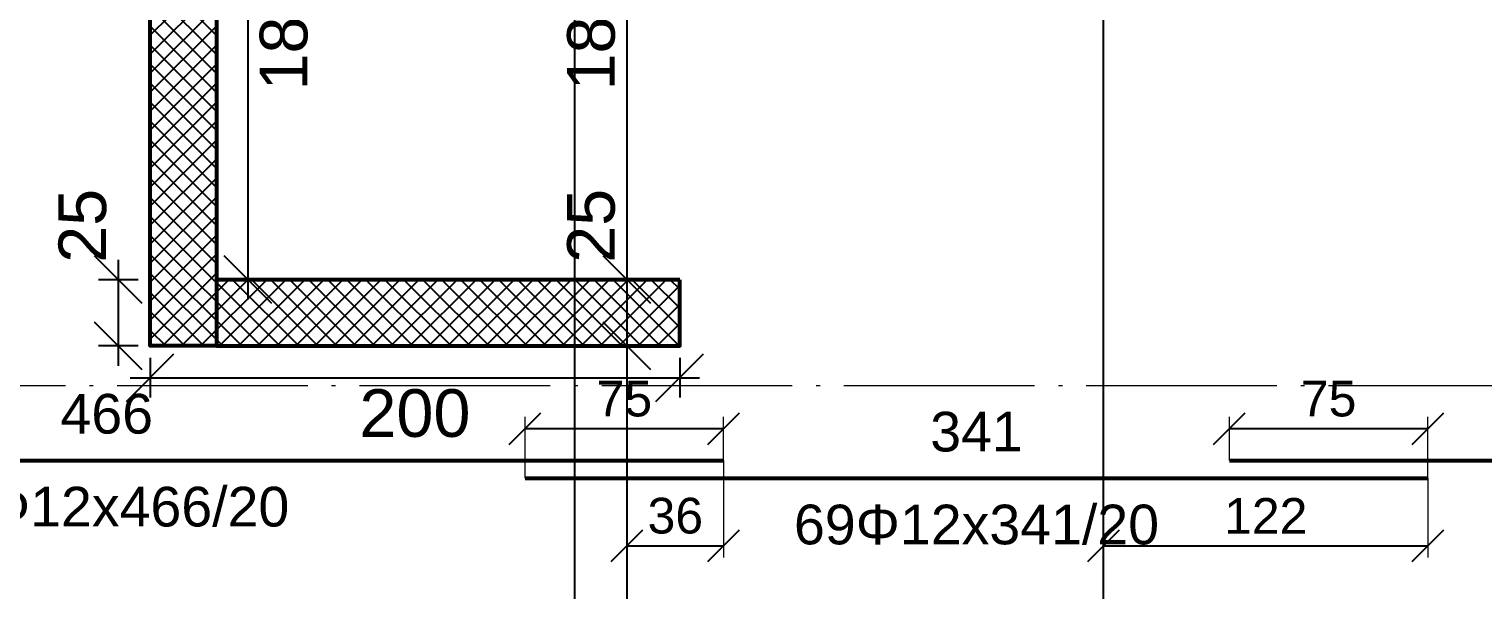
# Model space of a CAD drawing. Header units: millimetres. Extents: x -404 to 6018, y -5139 to 7890.
# Drawn here: x 599 to 1148, y 1003 to 1215 of the extents above; entities that cross this region are included whole.
import ezdxf
from ezdxf.enums import TextEntityAlignment as Align

# ---------------------------------------------------------------- set-up
doc = ezdxf.new("R2010")
doc.units = ezdxf.units.MM
doc.linetypes.add('ZWCAD_ISO04W100', pattern=[30.5, 24, -3, 0.5, -3])
doc.layers.add('AXIS LINES', color=255, linetype='ZWCAD_ISO04W100', lineweight=13)
doc.layers.add('WALL', color=10, linetype='Continuous', lineweight=53)
for name, color, linetype in [('FW_DIM', 7, 'Continuous'), ('FW_WALL_HATCH', 8, 'Continuous'), ('REB_BOT_MESH_X', 5, 'Continuous'), ('REB_BOT_MESH_X_AXDIM', 5, 'Continuous'), ('REB_BOT_MESH_X_LAP', 5, 'Continuous'), ('REB_BOT_MESH_X_RANGE', 5, 'Continuous'), ('REB_BOT_MESH_X_TEXT', 5, 'Continuous')]:
    doc.layers.add(name, color=color, linetype=linetype)
doc.styles.add('REBAR_TXT', font='arial.ttf')
doc.styles.get("Standard").update_dxf_attribs({"font": 'arial.ttf'})
doc.dimstyles.new('FW_DIM', dxfattribs={"dimtxt": 18, "dimasz": 9, "dimexe": 7.5, "dimexo": 4.5, "dimgap": 4.5, "dimtad": 1, "dimdec": 0, "dimtxsty": 'Standard', "dimtsz": 9, "dimcen": 2.5, "dimdle": 7.5, "dimclrd": 256, "dimclre": 256, "dimclrt": 7, "dimazin": 3, "dimtfac": 1, "dimtmove": 2, "dimatfit": 3})
doc.dimstyles.new('REBAR LAP', dxfattribs={"dimtxt": 13.5, "dimasz": 2.5, "dimexe": 4.5, "dimexo": 0, "dimgap": 4.5, "dimtad": 1, "dimdec": 0, "dimtxsty": 'Standard', "dimtsz": 6, "dimcen": 2.5, "dimclrd": 6, "dimclre": 6, "dimclrt": 7, "dimazin": 3, "dimtfac": 1, "dimtmove": 2, "dimatfit": 3, "dimlwd": 25, "dimlwe": 18})
doc.dimstyles.new('REBAR M-200', dxfattribs={"dimtxt": 15, "dimasz": 15, "dimexe": 25, "dimexo": 12.5, "dimgap": 10, "dimtad": 1, "dimdec": 0, "dimtxsty": 'Standard', "dimblk": 'NONE', "dimcen": 50, "dimse1": 1, "dimse2": 1, "dimclrd": 6, "dimclre": 6, "dimclrt": 7, "dimazin": 3, "dimtfac": 1, "dimtmove": 2, "dimatfit": 3, "dimldrblk": 'NONE', "dimlwd": 53})
doc.dimstyles.new('REBAR RANGE', dxfattribs={"dimtxt": 15, "dimasz": 2.5, "dimexe": 0, "dimexo": 0, "dimgap": 10, "dimtad": 1, "dimdec": 0, "dimtxsty": 'Standard', "dimtsz": 7.5, "dimcen": 2.5, "dimse1": 1, "dimse2": 1, "dimclrd": 6, "dimclre": 6, "dimclrt": 7, "dimazin": 3, "dimtfac": 1, "dimtmove": 2, "dimatfit": 3, "dimlwd": 25})

# ---------------------------------------------------------------- blocks, each defined once
blk = doc.blocks.new('*D256')
at = {"color": 6, "lineweight": 53}
blk.add_line((395.5, 1051.75), (861.5, 1051.75), dxfattribs=at)
at = {"layer": 'Defpoints'}
for p in [(395.5, 1051.75), (395.5, 1051.75), (861.5, 1051.75)]:
    blk.add_point(p, dxfattribs=at)
at = {"layer": 'REB_BOT_MESH_X', "color": 7, "insert": (628.5, 1069.25), "char_height": 15, "attachment_point": 5}
blk.add_mtext('466', dxfattribs=at)
blk = doc.blocks.new('_NONE')
blk = doc.blocks.new('*D257')
at = {"color": 6, "lineweight": 53}
blk.add_line((786.5, 1045), (1127.5, 1045), dxfattribs=at)
at = {"layer": 'Defpoints'}
for p in [(786.5, 1045), (786.5, 1045), (1127.5, 1045)]:
    blk.add_point(p, dxfattribs=at)
at = {"layer": 'REB_BOT_MESH_X', "color": 7, "insert": (957, 1062.5), "char_height": 15, "attachment_point": 5}
blk.add_mtext('341', dxfattribs=at)
blk = doc.blocks.new('*D258')
at = {"color": 6, "lineweight": 53}
blk.add_line((1052.5, 1051.75), (1638.5, 1051.75), dxfattribs=at)
at = {"layer": 'Defpoints'}
for p in [(1052.5, 1051.75), (1052.5, 1051.75), (1638.5, 1051.75)]:
    blk.add_point(p, dxfattribs=at)
at = {"layer": 'REB_BOT_MESH_X', "color": 7, "insert": (1345.5, 1069.25), "char_height": 15, "attachment_point": 5}
blk.add_mtext('586', dxfattribs=at)
blk = doc.blocks.new('_Oblique')
at = {"color": 0, "linetype": 'ByBlock', "lineweight": -2}
blk.add_line((-0.5, -0.5), (0.5, 0.5), dxfattribs=at)
blk = doc.blocks.new('*D262')
at = {"color": 6, "lineweight": 18}
for p, q in [((786.5, 1045), (786.5, 1068.25)), ((861.5, 1051.75), (861.5, 1068.25))]:
    blk.add_line(p, q, dxfattribs=at)
at = {"color": 6, "lineweight": 25}
blk.add_line((786.5, 1063.75), (861.5, 1063.75), dxfattribs=at)
at = {"layer": 'Defpoints'}
for p in [(786.5, 1063.75), (861.5, 1051.75), (786.5, 1045)]:
    blk.add_point(p, dxfattribs=at)
at = {"layer": 'REB_BOT_MESH_X_LAP', "color": 6, "xscale": 12, "yscale": 12}
for p in [(786.5, 1063.75), (861.5, 1063.75)]:
    blk.add_blockref('_OBLIQUE', p, dxfattribs=at)
at = {"layer": 'REB_BOT_MESH_X_LAP', "color": 7, "insert": (824, 1075), "char_height": 13.5, "attachment_point": 5}
blk.add_mtext('75', dxfattribs=at)
blk = doc.blocks.new('*D263')
at = {"color": 6, "lineweight": 18}
for p, q in [((825, 1051.75), (825, 1015)), ((861.5, 1051.75), (861.5, 1015))]:
    blk.add_line(p, q, dxfattribs=at)
at = {"color": 6, "lineweight": 25}
blk.add_line((825, 1019.5), (861.5, 1019.5), dxfattribs=at)
at = {"layer": 'Defpoints'}
for p in [(825, 1051.75), (861.5, 1051.75), (825, 1019.5)]:
    blk.add_point(p, dxfattribs=at)
at = {"layer": 'REB_BOT_MESH_X_AXDIM', "color": 6, "xscale": 12, "yscale": 12}
for p in [(825, 1019.5), (861.5, 1019.5)]:
    blk.add_blockref('_OBLIQUE', p, dxfattribs=at)
at = {"layer": 'REB_BOT_MESH_X_AXDIM', "color": 7, "insert": (843.25, 1030.75), "char_height": 13.5, "attachment_point": 5}
blk.add_mtext('36', dxfattribs=at)
blk = doc.blocks.new('*D264')
at = {"color": 6, "lineweight": 18}
for p, q in [((1052.5, 1051.75), (1052.5, 1068.25)), ((1127.5, 1045), (1127.5, 1068.25))]:
    blk.add_line(p, q, dxfattribs=at)
at = {"color": 6, "lineweight": 25}
blk.add_line((1052.5, 1063.75), (1127.5, 1063.75), dxfattribs=at)
at = {"layer": 'Defpoints'}
for p in [(1052.5, 1063.75), (1052.5, 1051.75), (1127.5, 1045)]:
    blk.add_point(p, dxfattribs=at)
at = {"layer": 'REB_BOT_MESH_X_LAP', "color": 6, "xscale": 12, "yscale": 12}
for p in [(1052.5, 1063.75), (1127.5, 1063.75)]:
    blk.add_blockref('_OBLIQUE', p, dxfattribs=at)
at = {"layer": 'REB_BOT_MESH_X_LAP', "color": 7, "insert": (1090, 1075), "char_height": 13.5, "attachment_point": 5}
blk.add_mtext('75', dxfattribs=at)
blk = doc.blocks.new('*D265')
at = {"color": 6, "lineweight": 18}
for p, q in [((1005, 1045), (1005, 1015)), ((1127.5, 1045), (1127.5, 1015))]:
    blk.add_line(p, q, dxfattribs=at)
at = {"color": 6, "lineweight": 25}
blk.add_line((1005, 1019.5), (1127.5, 1019.5), dxfattribs=at)
at = {"layer": 'Defpoints'}
for p in [(1005, 1045), (1127.5, 1045), (1005, 1019.5)]:
    blk.add_point(p, dxfattribs=at)
at = {"layer": 'REB_BOT_MESH_X_AXDIM', "color": 6, "xscale": 12, "yscale": 12}
for p in [(1005, 1019.5), (1127.5, 1019.5)]:
    blk.add_blockref('_OBLIQUE', p, dxfattribs=at)
at = {"layer": 'REB_BOT_MESH_X_AXDIM', "color": 7, "insert": (1066.25, 1030.75), "char_height": 13.5, "attachment_point": 5}
blk.add_mtext('122', dxfattribs=at)
blk = doc.blocks.new('*D470')
at = {"color": 6, "lineweight": 25}
blk.add_line((805.25, 15), (805.25, 1395), dxfattribs=at)
at = {"layer": 'Defpoints'}
for p in [(805.25, 1395), (805.25, 15), (805.25, 15)]:
    blk.add_point(p, dxfattribs=at)
at = {"layer": 'REB_BOT_MESH_X_RANGE', "color": 6, "xscale": 15, "yscale": 15, "rotation": 90}
for p in [(805.25, 1395), (805.25, 15)]:
    blk.add_blockref('_OBLIQUE', p, dxfattribs=at)
at = {"layer": 'REB_BOT_MESH_X_RANGE', "color": 7, "insert": (787.75, 705), "char_height": 15, "attachment_point": 5, "rotation": 90}
blk.add_mtext('1380', dxfattribs=at)
blk = doc.blocks.new('*D471')
at = {"color": 6, "lineweight": 25}
blk.add_line((805.25, 15), (805.25, 1395), dxfattribs=at)
at = {"layer": 'Defpoints'}
for p in [(805.25, 1395), (805.25, 15), (805.25, 15)]:
    blk.add_point(p, dxfattribs=at)
at = {"layer": 'REB_BOT_MESH_X_RANGE', "color": 6, "xscale": 15, "yscale": 15, "rotation": 90}
for p in [(805.25, 1395), (805.25, 15)]:
    blk.add_blockref('_OBLIQUE', p, dxfattribs=at)
at = {"layer": 'REB_BOT_MESH_X_RANGE', "color": 7, "insert": (787.75, 705), "char_height": 15, "attachment_point": 5, "rotation": 90}
blk.add_mtext('1380', dxfattribs=at)
blk = doc.blocks.new('*D506')
for p, q in [((632.90001, 1087.5), (632.90001, 1127.5)), ((640.40001, 1120), (625.40001, 1120)), ((640.40001, 1095), (625.40001, 1095))]:
    blk.add_line(p, q)
at = {"layer": 'Defpoints'}
for p in [(644.90001, 1120), (632.90001, 1095), (644.90001, 1095)]:
    blk.add_point(p, dxfattribs=at)
at = {"layer": 'FW_DIM', "xscale": 18, "yscale": 18, "rotation": 90}
for p in [(632.90001, 1120), (632.90001, 1095)]:
    blk.add_blockref('_OBLIQUE', p, dxfattribs=at)
at = {"layer": 'FW_DIM', "color": 7, "insert": (619.40001, 1140.4), "char_height": 18, "attachment_point": 5, "rotation": 90}
blk.add_mtext('25', dxfattribs=at)
blk = doc.blocks.new('*D507')
for p, q in [((644.90001, 1090.5), (644.90001, 1075.5)), ((844.90001, 1090.5), (844.90001, 1075.5)), ((637.40001, 1083), (852.40001, 1083))]:
    blk.add_line(p, q)
at = {"layer": 'Defpoints'}
for p in [(644.90001, 1095), (844.90001, 1095), (644.90001, 1083)]:
    blk.add_point(p, dxfattribs=at)
at = {"layer": 'FW_DIM', "xscale": 18, "yscale": 18}
for p in [(644.90001, 1083), (844.90001, 1083)]:
    blk.add_blockref('_OBLIQUE', p, dxfattribs=at)
at = {"layer": 'FW_DIM', "color": 7, "insert": (744.90001, 1069.5), "char_height": 18, "attachment_point": 5}
blk.add_mtext('200', dxfattribs=at)
blk = doc.blocks.new('*D509')
for p, q in [((681.90001, 1112.5), (681.90001, 1312.5)), ((674.40001, 1305), (689.40001, 1305)), ((674.40001, 1120), (689.40001, 1120))]:
    blk.add_line(p, q)
at = {"layer": 'Defpoints'}
for p in [(669.90001, 1305), (669.90001, 1120), (681.90001, 1120)]:
    blk.add_point(p, dxfattribs=at)
at = {"layer": 'FW_DIM', "xscale": 18, "yscale": 18, "rotation": 90}
for p in [(681.90001, 1305), (681.90001, 1120)]:
    blk.add_blockref('_OBLIQUE', p, dxfattribs=at)
at = {"layer": 'FW_DIM', "color": 7, "insert": (695.40001, 1212.5), "char_height": 18, "attachment_point": 5, "rotation": 90}
blk.add_mtext('185', dxfattribs=at)
blk = doc.blocks.new('*D642')
for p, q in [((825, 497.5), (825, 1102.5)), ((820.5, 1095), (817.5, 1095)), ((820.5, 505), (817.5, 505))]:
    blk.add_line(p, q)
at = {"layer": 'Defpoints'}
for p in [(825, 1095), (825, 505), (825, 505)]:
    blk.add_point(p, dxfattribs=at)
at = {"layer": 'FW_DIM', "xscale": 18, "yscale": 18, "rotation": 90}
for p in [(825, 1095), (825, 505)]:
    blk.add_blockref('_OBLIQUE', p, dxfattribs=at)
at = {"layer": 'FW_DIM', "color": 7, "insert": (811.5, 800), "char_height": 18, "attachment_point": 5, "rotation": 90}
blk.add_mtext('590', dxfattribs=at)
blk = doc.blocks.new('*D643')
for p, q in [((825, 1087.5), (825, 1127.5)), ((820.5, 1120), (817.5, 1120)), ((820.5, 1095), (817.5, 1095))]:
    blk.add_line(p, q)
at = {"layer": 'Defpoints'}
for p in [(825, 1120), (825, 1095), (825, 1095)]:
    blk.add_point(p, dxfattribs=at)
at = {"layer": 'FW_DIM', "xscale": 18, "yscale": 18, "rotation": 90}
for p in [(825, 1120), (825, 1095)]:
    blk.add_blockref('_OBLIQUE', p, dxfattribs=at)
at = {"layer": 'FW_DIM', "color": 7, "insert": (811.5, 1140.4), "char_height": 18, "attachment_point": 5, "rotation": 90}
blk.add_mtext('25', dxfattribs=at)
blk = doc.blocks.new('*D644')
for p, q in [((825, 1112.5), (825, 1312.5)), ((820.5, 1305), (817.5, 1305)), ((820.5, 1120), (817.5, 1120))]:
    blk.add_line(p, q)
at = {"layer": 'Defpoints'}
for p in [(825, 1305), (825, 1120), (825, 1120)]:
    blk.add_point(p, dxfattribs=at)
at = {"layer": 'FW_DIM', "xscale": 18, "yscale": 18, "rotation": 90}
for p in [(825, 1305), (825, 1120)]:
    blk.add_blockref('_OBLIQUE', p, dxfattribs=at)
at = {"layer": 'FW_DIM', "color": 7, "insert": (811.5, 1212.5), "char_height": 18, "attachment_point": 5, "rotation": 90}
blk.add_mtext('185', dxfattribs=at)
blk = doc.blocks.new('*D651')
for p, q in [((1005, 672.5), (1005, 1247.5)), ((1000.5, 1240), (997.5, 1240)), ((1000.5, 680), (997.5, 680))]:
    blk.add_line(p, q)
at = {"layer": 'Defpoints'}
for p in [(1005, 1240), (1005, 680), (1005, 680)]:
    blk.add_point(p, dxfattribs=at)
at = {"layer": 'FW_DIM', "xscale": 18, "yscale": 18, "rotation": 90}
for p in [(1005, 1240), (1005, 680)]:
    blk.add_blockref('_OBLIQUE', p, dxfattribs=at)
at = {"layer": 'FW_DIM', "color": 7, "insert": (991.5, 960), "char_height": 18, "attachment_point": 5, "rotation": 90}
blk.add_mtext('560', dxfattribs=at)

msp = doc.modelspace()

# ---------------------------------------------------------------- hatches: boundary and pattern name
at = {"layer": 'FW_WALL_HATCH'}
h = msp.add_hatch(dxfattribs=at)
h.set_pattern_fill('ANSI37', scale=1.6)
h.paths.add_polyline_path([(844.9, 1095), (669.9, 1095), (644.9, 1095), (644.9, 1560), (669.9, 1560), (669.9, 1330), (844.9, 1330), (844.9, 1305), (669.9, 1305), (669.9, 1120), (844.9, 1120), (844.9, 1095)])

# ---------------------------------------------------------------- linework, layer by layer
at = {"layer": 'AXIS LINES', "color": 0, "ltscale": 3}
for points in [[(825, 3140.04), (825, -400.07)], [(1005, 3140.04), (1005, -400.07)], [(-282.57, 1080), (2132.41, 1080)]]:
    msp.add_lwpolyline(points, dxfattribs=at)
at = {"layer": 'WALL', "ltscale": 0.08}
for points in [[(644.9, 1560), (669.9, 1560), (669.9, 1095), (644.9, 1095)], [(844.9, 1120), (669.9, 1120), (669.9, 1095), (844.9, 1095)]]:
    msp.add_lwpolyline(points, close=True, dxfattribs=at)

# ---------------------------------------------------------------- texts
at = {"layer": 'REB_BOT_MESH_X_TEXT', "color": 7, "style": 'REBAR_TXT'}
for s, p in [('69Φ12x466/20', (628.5, 1041.75)), ('69Φ12x341/20', (957, 1035))]:
    msp.add_text(s, height=15, dxfattribs=at).set_placement(p, align=Align.TOP_CENTER)

# ---------------------------------------------------------------- dimensions: what is measured, and where the dimension line sits
at = {"layer": 'FW_DIM'}
for base, p1, p2, text, picture, middle in [((681.9, 1120), (669.9, 1120), (669.9, 1305), '185', '*D509', (695.4, 1212.5)), ((825, 1120), (825, 1120), (825, 1305), '185', '*D644', (811.5, 1212.5)), ((1005, 680), (1005, 680), (1005, 1240), '560', '*D651', (991.5, 960)), ((632.9, 1095), (644.9, 1095), (644.9, 1120), '25', '*D506', (619.4, 1140.4)), ((825, 1095), (825, 1095), (825, 1120), '25', '*D643', (811.5, 1140.4)), ((825, 505), (825, 505), (825, 1095), '590', '*D642', (811.5, 800))]:
    dim = msp.add_linear_dim(base=base, p1=p1, p2=p2, angle=90, text=text, dimstyle='FW_DIM', override={"dimtmove": 2}, dxfattribs=at)
    dim.commit()
    dim.dimension.update_dxf_attribs({"geometry": picture, "text_midpoint": middle, "dimtype": 160})
dim = msp.add_linear_dim(base=(644.9, 1083), p1=(644.9, 1095), p2=(844.9, 1095), text='200', dimstyle='FW_DIM', override={"dimtmove": 2}, dxfattribs=at)
dim.commit()
dim.dimension.update_dxf_attribs({"geometry": '*D507', "text_midpoint": (744.9, 1069.5), "dimtype": 160})
at = {"layer": 'REB_BOT_MESH_X'}
for base, p1, p2, picture, middle in [((395.5, 1051.75), (395.5, 1051.75), (861.5, 1051.75), '*D256', (628.5, 1069.25)), ((1052.5, 1051.75), (1052.5, 1051.75), (1638.5, 1051.75), '*D258', (1345.5, 1069.25)), ((786.5, 1045), (786.5, 1045), (1127.5, 1045), '*D257', (957, 1062.5))]:
    dim = msp.add_linear_dim(base=base, p1=p1, p2=p2, dimstyle='REBAR M-200', dxfattribs=at)
    dim.commit()
    dim.dimension.update_dxf_attribs({"geometry": picture, "text_midpoint": middle})
at = {"layer": 'REB_BOT_MESH_X_AXDIM'}
for base, p1, p2, picture, middle in [((825, 1019.5), (825, 1051.75), (861.5, 1051.75), '*D263', (843.25, 1030.75)), ((1005, 1019.5), (1005, 1045), (1127.5, 1045), '*D265', (1066.25, 1030.75))]:
    dim = msp.add_linear_dim(base=base, p1=p1, p2=p2, dimstyle='REBAR LAP', dxfattribs=at)
    dim.commit()
    dim.dimension.update_dxf_attribs({"geometry": picture, "text_midpoint": middle})
at = {"layer": 'REB_BOT_MESH_X_LAP'}
for base, p1, p2, picture, middle in [((786.5, 1063.75), (786.5, 1045), (861.5, 1051.75), '*D262', (824, 1075)), ((1052.5, 1063.75), (1052.5, 1051.75), (1127.5, 1045), '*D264', (1090, 1075))]:
    dim = msp.add_linear_dim(base=base, p1=p1, p2=p2, dimstyle='REBAR LAP', dxfattribs=at)
    dim.commit()
    dim.dimension.update_dxf_attribs({"geometry": picture, "text_midpoint": middle})
at = {"layer": 'REB_BOT_MESH_X_RANGE'}
for picture in ['*D470', '*D471']:
    dim = msp.add_linear_dim(base=(805.25, 15), p1=(805.25, 15), p2=(805.25, 1395), angle=90, dimstyle='REBAR RANGE', dxfattribs=at)
    dim.commit()
    dim.dimension.update_dxf_attribs({"geometry": picture, "text_midpoint": (787.75, 705)})

doc.saveas('drawing.dxf')
